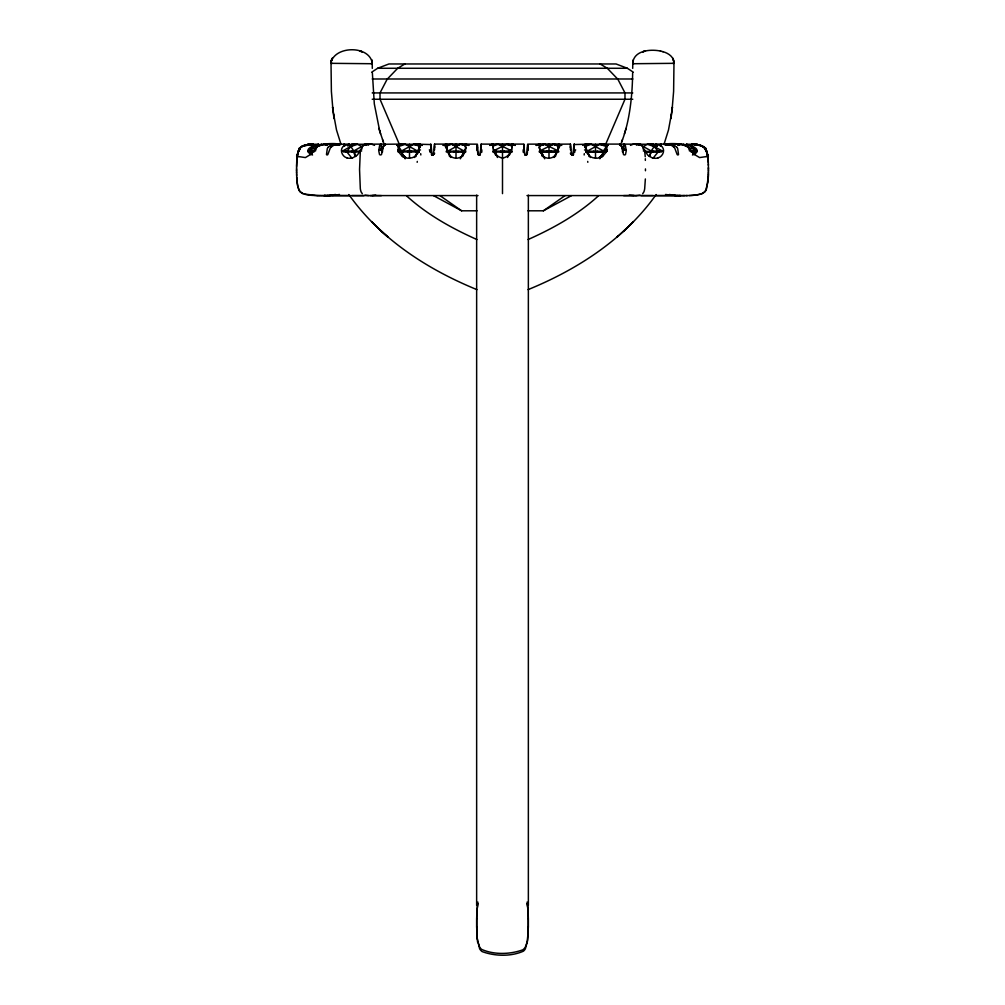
<?xml version="1.0" encoding="UTF-8"?>
<svg xmlns="http://www.w3.org/2000/svg" width="1005" height="1005" viewBox="0 0 1005 1005"><rect width="100%" height="100%" fill="white"/><g stroke="black" fill="none" stroke-linecap="round" stroke-linejoin="round"><path stroke-width="1.5" d="M296.576 169.43L296.576 168.765M337.039 145.285L337.039 144.092L321.324 144.783A16.934 14.258 83.3 0 0 318.082 146.102M365.732 144.192L365.029 144.192L384.199 144.104L384.199 146.19M430.718 145.436C430.065 141.328 432.188 151.818 429.298 149.933M430.931 145.298L430.944 149.933M430.931 144.544L418.846 144.243M478.053 154.343L478.317 154.745A1.256 1.244 0 0 0 479.222 155.122A1.256 1.244 0 0 0 480.239 154.745L481.181 146.491M493.204 144.142L481.156 144.104L480.176 154.657A1.281 1.256 -6.7 0 1 479.498 155.072M481.169 149.243L481.181 146.743M523.819 145.888L523.844 144.104L511.796 144.092L511.884 144.946L511.847 144.192M523.831 145.738C523.831 150.461 523.768 142.647 523.844 144.808M526.896 154.431L527.663 146.743L527.663 147.961M527.361 153.2L527.663 144.155L539.798 144.104L539.886 145.185M558.265 144.18L570.438 144.092L570.438 149.933M619.859 145.285L619.871 144.092L604.307 144.104L604.332 145.222M622.547 152.157L622.547 150.913L624.658 149.155M622.648 151.893L622.648 151.177M643.326 150.976L645.348 151.227L647.66 155.059L651.805 157.672A19.246 13.517 81.8 0 0 658.024 157.911M645.449 170.749L645.449 168.928M647.358 151.856L651.227 150.976L661.504 151.24L661.504 151.956L651.227 152.22L645.348 151.943L644.657 150.675L645.235 156.717M649.318 151.956L649.331 151.227M649.707 156.566L651.227 150.976L654.167 146.542L653.376 144.28L638.992 144.243M653.062 151.956L653.062 151.24M656.416 151.956L656.428 151.24M659.255 151.956L659.255 151.24M665.222 145.285L665.222 144.092L655.235 144.092L655.26 145.637M708.424 170.084L708.424 170.749M632.698 68.378L632.773 63.73L673.978 63.328L673.614 91.417L671.981 110.952L668.488 129.997L663.953 144.506M361.674 149.494L361.7 146.529L365.908 144.268L368.584 145.172M372.302 68.378L372.227 63.73L331.022 63.328L331.386 91.417L333.019 110.952L336.512 129.997L341.047 144.506M478.104 154.431L477.325 144.167L465.202 144.104L465.114 145.185M477.312 144.984L477.337 147.961M523.844 145.047L524.773 154.745A1.256 1.244 0 0 0 525.716 155.21A1.256 1.244 0 0 0 526.733 154.657L526.947 154.343M661.215 144.155L660.486 144.155M708.424 171.918L708.424 168.187M434.562 149.933L434.562 144.092L446.735 144.092L446.735 144.946L446.622 144.192M476.659 918.809L476.772 932.163M528.341 927.012L528.228 913.683M574.056 149.933L574.069 145.298M639.971 144.192L620.801 144.104L620.801 146.19M708.424 172.27L708.424 171.755M296.588 167.081L297.028 157.383M296.588 166.73L296.576 171.327M667.961 145.285L667.961 144.092L678.036 144.092L678.023 145.273M708.412 172.873L708.399 174.091M708.412 173.124L708.412 172.433M296.601 165.951L296.726 161.504A86.782 86.782 0 0 1 296.89 158.828L296.927 158.463M400.668 145.222L400.694 144.104L384.752 144.243A33.203 5.402 90 0 0 383.747 145.222L383.119 147.22M539.798 144.104L539.534 145.248M586.166 144.318L585.739 144.243M586.103 144.23L574.069 144.544M527.675 149.896C528.09 146.918 526.796 149.959 528.391 149.933M708.399 173.827L708.337 176.189M311.123 154.783C296.299 144.318 337.894 142.044 338.848 144.469M311.776 153.966L308.824 150.851L321.587 144.155M314.779 149.23L311.613 153.815L309.502 151.843L309.527 150.612L313.246 146.24L318.598 144.092L317.844 146.328L314.05 150.687L309.527 150.612M309.502 151.843L310.407 150.876M310.394 151.604L311.462 150.989M315.557 150.976L314.05 150.687L314.025 151.931L312.681 150.926M349.715 146.491L349.765 144.557M476.684 918.746L476.835 911.987M528.316 927.037L527.688 940.341L525.376 948.783A8.618 8.618 0 0 1 523.429 951.157C511.005 956.747 494.824 956.283 482.149 951.597A8.668 8.668 0 0 1 479.624 948.783L477.312 938.607M481.144 149.933L481.923 149.933M493.216 145.26L493.216 148.288M639.368 145.197L640.097 144.381M708.387 174.267L708.311 176.968M632.635 72.825C632.384 96.354 629.582 122.12 621.429 142.509L622.472 139.607M645.361 178.953L644.682 188.726A9.573 3.681 -90 0 1 643.904 191.867L642.71 193.701M446.597 145.863L447.464 151.856L450.931 156.516M446.685 146.077L446.672 146.491A4.271 0.729 -88.2 0 0 446.635 148.325M539.534 145.047L539.484 144.582M586.078 145.022L586.041 146.491A4.271 0.678 -88 0 0 586.116 149.858M446.685 145.876L446.572 146.491A4.271 0.653 -89 0 0 446.66 148.011M476.772 913.683L476.659 927.012M528.228 932.163L528.341 918.809M493.166 145.562L493.154 146.491A4.271 0.741 -88.2 0 0 493.078 147.207M539.522 145.562L539.497 146.491A4.259 0.678 -88.9 0 0 539.559 147.082M398.834 144.318L399.06 146.491A4.221 1.118 -88.3 0 0 399.312 149.682M585.764 145.361L585.739 146.491A4.259 0.766 -88.8 0 0 585.94 149.481M708.337 176.277L706.578 188.726A9.573 8.857 -90 0 1 704.693 191.867M708.311 177.144L708.274 178.011A82.071 82.071 0 0 1 707.997 181.955L705.573 190.699M511.784 148.288L511.784 145.222L511.847 146.491A4.271 0.741 88.2 0 1 511.922 147.207M476.835 913.595L476.91 910.329M528.165 932.163L527.123 942.112L525.376 946.999A8.668 8.618 0 0 1 522.851 949.8C510.163 954.461 494.008 954.926 481.571 949.361A8.618 8.58 0 0 1 479.624 946.999L477.877 942.112M418.595 146.039L418.645 145.26M539.446 144.858L540.024 151.856L543.479 156.516A8.769 8.656 -10.9 0 0 554.031 156.479M476.91 911.924L477.877 902.05M430.68 144.393L431.509 154.745A1.281 1.256 6.7 0 0 432.188 155.159M477.011 910.316L477.877 903.596M296.965 157.948C297.216 152.572 299.075 146.014 305.332 145.097M297.103 156.667L297.028 157.308L298.95 149.632M671.981 110.965L672.433 107.083L670.825 118.665L671.453 114.784M382.892 148.652L381.523 154.469A1.394 1.382 0.5 0 1 380.016 154.833A1.294 1.269 6.1 0 1 379.513 154.456L378.709 150.637L379.689 145.26A22.625 3.681 -89.9 0 1 380.028 144.77L380.179 144.607A38.366 6.244 -89.9 0 1 380.38 144.444L381.071 144.092L381.071 146.491A4.284 0.791 -89.6 0 0 381.372 150.009L379.212 149.933M297.166 156.152L298.397 150.825L300.847 147.22A7.613 7.613 0 0 0 299.515 148.677L297.392 154.644M632.798 62.511C634.431 50.137 651.114 48.981 660.737 51.117M574.043 144.192L572.925 154.657M434.549 144.155L433.419 154.745A1.256 1.244 0 0 1 432.464 155.21M331.374 60.526L331.072 62.373C335.054 45.727 369.036 45.212 372.227 62.775L371.988 60.853L372.202 62.511M511.646 149.632L510.314 153.489M585.5 145.26L586.078 151.881L590.149 156.529A11.784 11.645 -8.7 0 0 602.523 156.466M297.417 154.506L299.226 149.129M418.947 150.222L420.479 149.933M297.769 152.873L297.869 152.471M434.625 153.2L434.198 154.343M297.932 152.232L299.804 148.288M418.482 151.315L418.08 152.496L418.645 151.24M417.967 151.19L417.603 152.308M626.052 128.401L624.419 133.904M693.877 154.783C708.676 144.318 667.157 142.057 666.152 144.469M403.08 156.566L401.598 150.976L398.608 146.529L399.374 144.268L419.625 144.268L422.263 145.386L419.625 144.268L413.683 144.243L411.585 145.361M589.093 156.566L587.598 150.976L584.621 146.529L585.375 144.268L605.626 144.268L608.264 145.386L605.626 144.268L599.696 144.243L597.598 145.361M463.406 153.602L462.413 156.516L463.908 150.976L466.144 147.647M586.103 148.702L584.621 146.491L585.375 144.255L591.317 144.28L593.415 145.361M415.907 156.566L417.402 150.976L420.379 146.529L419.625 144.255L422.251 145.386M509.409 155.122L511.897 148.753M555.413 156.566L556.896 150.976L559.132 147.647M601.92 156.566L603.402 150.976L606.392 146.529L605.626 144.268M481.822 152.182L481.822 150.938M574.822 152.182L574.822 150.938M430.178 150.938L430.178 152.182L429.776 151.278M523.178 150.938L523.178 152.182M398.244 145.26L398.181 151.328L402.427 156.541M382.453 152.157L382.453 150.913L380.342 149.155M605.952 143.64L624.984 99.244L624.984 92.925L617.887 79.282L607.322 68.277L600.111 63.968M683.413 144.155C687.47 149.117 703.952 149.519 693.224 153.966M360.858 149.607L363.32 144.921M308.811 151.567C307.392 152.057 307.404 150.323 308.824 150.851M298.648 150.248L299.05 149.418M601.254 156.114L599.809 158.765L603.402 152.22L606.982 151.315L585.764 151.227L585.764 151.956L587.598 152.22L603.402 152.22M414.525 157.496L417.402 152.22L419.236 151.893M460.315 158.803L463.908 152.22L465.742 151.956L465.742 151.227L446.258 151.227M507.525 157.496L510.402 152.22L512.236 151.956M554.031 157.496L556.896 152.22L558.742 151.956M649.054 156.177L651.227 152.22M418.897 148.702L420.379 146.491L419.625 144.268M603.226 154.33L599.282 157.571M463.343 154.355L461.86 156.001M656.152 194.555C624.746 238.876 577.775 269.327 528.077 289.628M463.255 154.343L461.81 155.675M653.011 158.262L657.911 152.22L657.911 150.976L654.167 146.542L650.423 144.28M309.402 150.612L313.246 146.24M311.537 153.891L305.407 157.571L298.699 156.592M328.246 147.22L330.519 145.486A31.532 22.6 -89.9 0 1 335.13 144.331L337.039 144.092M330.984 147.22L333.773 145.26A32.361 23.19 89.9 0 1 337.868 144.318L349.765 144.092L348.471 144.243M462.576 155.159L461.735 155.976M690.221 149.23L693.387 153.815L695.498 151.843L695.473 150.612L691.754 146.24L686.402 144.092L687.156 146.328L690.95 150.687L695.473 150.612M704.568 191.93L701.678 193.777A8.643 8.643 0 0 0 705.636 190.736M692.458 155.021L694.568 152.898M627.497 227.519L633.426 221.577L632.522 222.482M623.389 231.414L628.464 226.59L617.083 237.067L618.15 236.112M316.424 147.132L317.567 146.228A10.264 8.681 81.1 0 1 318.02 145.964M598.088 196.176C577.624 214.756 553.19 228.323 528.077 239.542M554.069 156.516L557.536 151.856L558.403 145.75M343.584 146.102L344.464 145.499M600.601 156.353L599.483 157.082M527.952 210.799L543.378 210.799L565.036 195.636M346.976 157.911A19.246 13.517 -81.8 0 0 353.182 157.597L357.34 155.059L360.343 150.675L359.551 169.43L360.318 188.726A9.573 3.681 90 0 0 361.097 191.867L362.29 193.701M602.573 156.541L606.819 151.328L606.756 145.26M371.662 72.209L377.641 68.277L388.922 63.968L616.078 63.968L627.359 68.277L633.338 72.209M354.577 144.28L342.642 150.976M404.889 63.968L397.679 68.277L387.113 79.282L380.016 92.925L380.016 99.244L399.048 143.64M363.571 144.758L364.375 144.381M678.513 145.373L680.573 144.205M361.674 150.976L359.652 151.227L359.652 151.943L343.496 151.956L343.496 151.24L353.773 150.976L361.7 146.529L357.516 144.28L351.65 144.268L347.68 145.964M401.598 150.976L417.402 150.976L419.236 151.227L419.236 151.956L398.018 151.856L401.598 150.976L413.683 144.28L416.359 145.147M449.587 156.566L448.104 150.976L460.19 144.28L466.132 144.255L468.77 145.386C460.767 143.464 451.232 143.464 443.243 145.386L445.881 144.268L451.81 144.243L453.908 145.361M492.764 151.227L506.683 144.28L512.625 144.255L515.264 145.386C507.274 143.464 497.726 143.464 489.736 145.386L492.375 144.268L498.317 144.243L500.402 145.361M556.896 152.22L541.092 152.22L539.258 151.956L539.258 151.227L553.19 144.28L559.119 144.255L561.757 145.386C553.768 143.464 544.233 143.464 536.23 145.386L538.868 144.268L544.811 144.243L546.908 145.361M587.598 150.976L599.696 144.28L602.372 145.147M678.337 145.373L680.435 144.205L687.156 146.328M653.376 144.28L657.308 145.964L653.376 144.28L647.484 144.28L643.301 146.529L639.092 144.268L633.125 144.255L630.474 145.373M543.378 210.799L571.493 195.636M302.028 146.378L313.108 144.092L313.108 146.491A4.309 4.296 -70.6 0 0 313.183 147.283M458.092 145.361L460.19 144.243L462.865 145.147M504.598 145.361L506.683 144.243L509.372 145.147M551.092 145.361L553.19 144.243L558.541 146.039M706.301 156.592L699.593 157.571L693.463 153.891M330.859 145.449L332.957 144.368L335.62 145.31M312.454 144.28L309.829 145.411L312.454 144.28L318.384 144.268L313.032 146.077M399.374 144.255L396.736 145.386L399.374 144.268L405.304 144.28L407.402 145.361M582.737 145.386L585.375 144.268M443.243 145.386L445.881 144.268M489.736 145.386L492.375 144.268M536.243 145.386L538.868 144.268M695.623 151.843L697.005 151.554M620.688 144.142L620.449 144.243A31.745 5.163 89.9 0 0 619.57 145.047M669.38 145.31L672.044 144.368L674.141 145.449M658.024 157.886C662.659 156.742 665.511 150.373 662.019 146.667A9.221 5.452 86.5 0 0 661.416 146.127M374.526 145.373L371.875 144.255L357.516 144.28L350.833 146.542L347.089 150.976L347.089 152.22L351.989 158.262M398.608 146.529L405.304 144.243L417.402 150.976M445.115 146.529L451.81 144.243L463.908 150.976M492.952 146.077L498.317 144.243L512.236 151.227M542.135 145.147L544.811 144.243L558.742 151.227M539.446 146.077L544.811 144.28M584.621 146.529L591.317 144.243L603.402 150.976M636.416 145.172L639.092 144.268M317.844 146.328L324.565 144.205L326.663 145.373M696.993 150.838L696.264 150.851M382.352 151.893L381.548 151.906L382.352 151.177M375.757 195.146L372.126 195.586M640.072 195.146L636.316 195.586M307.995 151.554L309.377 151.843M305.432 145.059L306.55 144.821M335.507 194.468L331.889 195.096M339.464 194.468L336.336 195.033M695.498 151.843L690.975 151.931L690.95 150.687L689.443 150.976M669.054 144.431A41.632 41.381 -89.5 0 0 666.88 144.745A21.947 21.909 63.3 0 0 665.825 144.984L666.353 144.858A39.12 38.881 89.3 0 1 668.664 144.481L665.838 144.984A31.658 31.658 0 0 1 668.915 144.469L668.79 144.469M306.626 144.795L306.676 144.795A21.52 21.432 44.6 0 0 304.716 145.222A32.361 32.361 0 0 1 310.445 144.318L313.108 144.092M622.962 151.265L622.962 151.805M307.517 144.645L308.208 144.532M308.736 150.851L308.007 150.838M365.619 144.142L365.632 145.197M446.258 151.956L463.908 152.22M492.764 151.956L510.402 152.22M493.103 148.753L494.598 150.976L496.508 151.24L510.402 150.976M538.856 147.647L541.092 150.976L556.896 150.976M668.689 144.481L667.873 144.582M308.987 144.431L308.585 144.481A31.67 31.482 89.5 0 0 306.06 144.908A19.874 19.786 35.6 0 0 304.729 145.273L304.013 145.486A27.499 27.336 -89.3 0 1 308.723 144.481L309.414 144.381M372.277 63.755L371.385 63.78M308.962 144.431L310.445 144.28M331.763 195.121L329.954 195.297M673.928 63.353L672.797 63.403M335.62 195.121L333.22 195.347M309.326 144.393L310.068 144.318M695.184 195.184L701.591 193.802L700.988 194.028A28.982 28.982 0 0 1 695.259 195.121L690.498 195.485M695.259 195.171L695.347 195.158A64.873 64.873 0 0 1 691.465 195.447L689.995 195.51M333.132 195.347L331.851 195.435M371.348 195.548L381.36 195.623M672.935 144.104L671.177 144.218L672.935 144.243M327.592 195.447L328.936 195.548M357.516 144.28L351.624 144.28L350.833 146.542L353.773 150.976L359.652 151.227M330.796 195.485L330.356 195.498M329.828 195.523L329.2 195.535M329.565 195.523L328.673 195.548M689.48 195.523L687.081 195.573M689.078 195.535L689.907 195.51M636.165 195.586L635.386 195.598M324.766 195.548L323.987 195.573M632.836 78.993L372.164 78.993M327.09 195.586L327.969 195.573M327.178 195.586L325.708 195.598M686.855 195.573L685.9 195.586M687.332 195.573L684.016 195.598M325.959 195.598L325.03 195.611M634.029 195.573L623.64 195.623M635.06 195.598L629.281 195.146M325.545 195.598L324.376 195.611M684.908 195.598L681.955 195.611M324.703 195.611L323.321 195.611M681.013 195.573L656.252 195.623M683.877 195.598L682.797 195.611M323.987 144.268L326.788 144.255M377.641 68.277L627.359 68.277M372.214 92.925L632.786 92.925M372.214 99.244L632.786 99.244M397.679 149.933L399.425 149.933M476.609 149.933L477.362 149.933L477.337 146.994M523.077 149.933L523.844 149.933L524.824 154.657A1.281 1.256 6.7 0 0 525.502 155.072M575.702 149.933L574.244 149.933L574.282 144.092L573.491 154.745A1.281 1.256 -6.7 0 1 572.812 155.159M584.521 149.933L586.053 150.222M605.575 149.933L607.322 149.933M625.788 149.933L623.615 149.933A4.284 0.791 89.6 0 0 623.954 146.491L623.929 144.092L624.62 144.444A38.366 6.244 89.9 0 1 624.821 144.607L624.972 144.77A22.625 3.681 89.9 0 1 625.311 145.26L626.291 150.637L625.499 154.469A1.294 1.269 -6.1 0 1 624.984 154.833A1.394 1.382 -0.5 0 1 623.477 154.469L622.108 148.652M478.003 195.573L321.512 195.598M526.997 195.573L682.269 195.611M348.748 195.623L324.163 195.573M352.089 195.623L363.998 195.623M370.933 195.611L370.003 195.611M641.002 195.623L652.911 195.623M433.507 195.636L461.622 210.799L477.048 210.799M678.212 144.255L683.676 144.783A16.934 14.258 -83.3 0 1 686.918 146.102M681.126 195.611L679.97 195.611M322.731 195.611L319.464 195.586M320.984 195.598L318.145 195.573M678.689 195.598L679.719 195.598L679.041 195.598M319.1 195.586L317.228 195.56M678.438 195.598L677.131 195.435M317.919 195.573L314.703 195.498M633.615 63.78L632.723 63.755M317.015 195.56L304.013 194.028A28.982 28.982 0 0 0 309.741 195.121M676.855 195.56L675.435 195.523M368.684 195.586L364.928 195.146M332.203 63.403L331.072 63.353M675.611 195.535L674.028 195.472M314.502 195.485L313.535 195.447A64.873 64.873 0 0 1 309.741 195.171L309.741 195.171M645.348 151.227L647.358 151.315M691.817 147.283A4.309 4.296 70.6 0 0 691.892 146.491L691.892 144.092L702.005 145.888M691.892 144.092L696.226 144.456A27.499 27.336 89.3 0 1 701 145.436L706 149.506L708.06 158.275M332.065 144.104L333.823 144.218L332.065 144.243M678.036 144.092L681.013 144.343M672.282 195.372L665.536 194.468M343.785 144.218L344.514 144.155M667.961 144.092L669.87 144.28A31.532 22.6 89.9 0 1 674.493 145.398L676.754 147.22M665.222 144.092L667.132 144.28A32.361 23.19 -89.9 0 1 671.24 145.21L674.016 147.22M675.096 195.297L673.237 195.121M311.45 151.529L312.668 151.642M655.235 144.092L656.529 144.243M695.196 144.343L696.038 144.431M336.097 144.444L339.162 144.984A31.683 31.683 0 0 0 336.085 144.469A40.979 40.74 -24.2 0 1 338.019 144.808A21.947 21.909 -63.3 0 1 339.175 144.984L338.107 144.758A41.632 41.381 89.5 0 0 335.946 144.431M336.21 144.469L337.127 144.582M696.377 144.481L696.415 144.481A31.67 31.482 -89.5 0 1 698.94 144.908L700.988 145.486M672.395 195.008L671.076 194.807M696.704 144.519L697.483 144.645M585.764 151.893L587.598 152.157L590.475 157.496M670.988 194.782L669.493 194.468M698.45 144.821L698.965 144.921A19.874 19.786 -35.6 0 1 700.271 145.273M639.72 144.293L640.411 144.318M662.785 51.644C667.885 52.976 673.652 56.531 673.928 62.373L672.998 58.818L673.626 60.526M660.411 51.041L663.099 51.72M619.871 144.092L620.299 144.28A33.203 5.402 -90 0 1 621.253 145.222L621.881 147.22M691.968 146.077L686.616 144.268L692.546 144.28L695.171 145.411M647.383 144.255L654.167 146.542L662.358 150.976M599.696 144.28L606.392 146.529M553.19 144.28L559.886 146.529M506.683 144.28L512.048 146.077M460.19 144.28C468.845 143.564 465.742 153.614 461.521 156.516A8.769 8.656 10.9 0 1 450.969 156.479M413.683 144.28L420.379 146.529M346.976 157.886C342.529 156.881 339.414 150.411 342.981 146.667A9.221 5.452 -86.5 0 1 343.584 146.127M640.625 144.381L641.429 144.758M384.199 144.104L384.601 144.28A31.745 5.163 -89.9 0 1 385.43 145.047M512.625 144.268L515.264 145.386M466.132 144.268L468.757 145.386M476.923 289.628C427.238 269.315 380.242 238.901 348.848 194.555M405.719 157.571L401.774 154.33M476.923 239.542C451.81 228.323 427.376 214.756 406.912 196.176M701.666 145.738L702.344 146.039M651.227 150.976L643.301 146.529L643.326 149.494M324.427 144.205L326.487 145.373M660.536 145.499L661.416 146.102M405.518 157.082L404.399 156.353M641.705 144.946L644.18 149.707M439.964 195.636L461.622 210.799M606.203 144.343L605.94 146.491A4.221 1.118 88.3 0 1 605.688 149.682M543.265 155.976L541.657 154.355M688.576 147.132L687.433 146.228A10.264 8.681 -81.1 0 0 686.98 145.964M377.503 227.519L382.629 232.356L371.574 221.577L372.478 222.482M543.14 156.001L542.311 155.185M300.407 191.892L303.322 193.777A8.643 8.643 0 0 1 299.364 190.736M310.432 152.898L312.542 155.021M543.19 155.675L541.745 154.343M704.693 147.722L706.829 151.416L707.935 157.006M691.754 146.24L695.598 150.612M705.196 148.288L707.683 155.072M432.075 154.657L430.957 144.218M445.868 147.647L448.104 150.976M299.427 190.699L297.53 185.624L296.689 177.144M705.749 149.079L707.193 152.685M705.837 149.23L707.746 155.436M353.773 150.976L355.946 156.177M494.686 153.489L493.355 149.632M541.092 150.976L544.685 158.803M494.598 150.976L497.475 157.496M448.104 152.22L450.969 157.496M401.598 152.22L405.191 158.803L403.746 156.114M706.05 149.632L707.043 152.132M570.802 154.343L570.375 153.2M382.528 139.607L383.571 142.509L379.664 130.952L380.581 133.904M477.94 154.079L477.337 150.335M586.355 151.24L586.933 152.521L586.518 151.315M587.397 152.308L587.033 151.19M353.773 152.22L355.293 156.566M541.092 152.22L542.587 156.566L541.595 153.602M494.598 152.22L495.591 155.122M419.261 144.243L419.261 146.491A4.259 0.766 88.8 0 1 419.06 149.481M378.948 128.401L379.739 131.165L374.312 103.879L372.365 72.825M707.03 152.094L707.231 152.873M707.281 153.062L707.583 154.506M465.227 145.222L465.529 144.695M527.123 903.596L527.688 907.113M527.123 902.05L528.09 911.924M419.5 145.26L418.922 151.881L414.851 156.529A11.784 11.645 8.7 0 1 402.477 156.466M570.451 144.155L571.581 154.745A1.256 1.244 0 0 0 572.536 155.21M333.547 114.834L334.175 118.665L332.567 107.083L333.019 110.952M477.551 942.087L477.011 935.416M707.909 156.755L708.048 158.187M586.355 145.26L586.405 146.039M465.554 144.858L465.654 146.039M708.085 158.602L708.311 162.546M527.864 907.214L527.989 910.316M477.136 938.683L476.684 927.037M528.09 910.329L528.165 913.595M476.835 932.163L476.91 935.529M528.165 911.987L528.316 918.746M645.31 158.752L645.361 160.398M558.265 145.26L558.391 145.222M708.362 163.941L708.387 165.26M296.638 175.486L296.613 174.342M655.273 145.738L655.285 146.491M558.403 145.863L558.428 146.491A4.271 0.729 88.2 0 1 558.365 148.325M558.416 145.964L558.328 146.491A4.271 0.653 89 0 1 558.34 148.011M523.844 149.933L523.844 147.22M326.977 145.273L326.964 144.205M708.424 168.011L708.274 161.504A86.782 86.782 0 0 0 708.11 158.828M696.176 150.851L696.189 151.567M694.593 150.876L694.606 151.604M692.319 150.926L692.332 151.642M465.441 144.18L465.503 146.491A4.259 0.678 88.9 0 1 465.441 147.082M418.897 144.142L418.959 146.491A4.271 0.678 88 0 1 418.884 149.858M523.831 149.243L523.819 148.841M296.588 173.3L296.576 172.094M708.424 167.684L708.424 169.43M527.688 144.808L527.7 147.22M523.856 149.067L523.844 146.78M481.194 144.833L481.181 144.18L481.181 145.888M527.688 144.921L527.7 146.78M481.194 146.78L481.194 145.26M477.35 144.657L477.312 147.722M574.282 144.544L574.282 145.436M481.169 145.738L481.194 147.22M385.129 144.092L385.141 145.285M355.67 151.227L355.682 151.956M351.938 151.24L351.938 151.956M348.572 151.24L348.584 151.956M345.745 151.24L345.745 151.956M339.778 144.092L339.778 145.285M296.576 170.084L296.739 178.099A82.071 82.071 0 0 0 297.003 181.955L298.422 188.726A9.573 8.857 90 0 0 300.307 191.867M638.564 144.092L638.564 145.21M605.236 151.227L605.236 151.956M601.493 151.24L601.493 151.956M597.523 151.24L597.523 151.956M595.5 144.28L595.5 158.024M593.49 151.24L593.49 151.956M589.508 151.24L589.508 151.956M554.986 151.24L554.986 151.956M551.016 151.24L551.016 151.956M548.994 144.28L548.994 158.024M546.984 151.24L546.984 151.956M543.002 151.24L543.002 151.956M528.354 195.121L528.354 905.442M508.492 151.24L508.492 151.956M504.51 151.24L504.51 151.956M502.5 144.28L502.5 158.024A8.718 8.002 -34.6 0 0 509.723 153.212M502.5 158.288L502.5 193.626M500.49 151.24L500.49 151.956M496.508 151.24L496.508 151.956M476.646 195.121L476.646 905.442M461.999 151.24L461.999 151.956M458.016 151.24L458.016 151.956M456.006 144.28L456.006 158.024M453.984 151.24L453.984 151.956M450.014 151.24L450.014 151.956M415.492 151.24L415.492 151.956M411.51 151.24L411.51 151.956M409.5 144.28L409.5 158.024M407.477 151.24L407.477 151.956M403.507 151.24L403.507 151.956M399.764 151.227L399.764 151.956M366.436 144.092L366.436 145.21M296.802 156.742A13.668 1.646 -70 0 1 296.764 155.185M298.673 156.654A15.866 11.407 -70.8 0 1 297.153 155.737M338.597 144.858A20.653 20.615 83.5 0 1 339.213 144.996A20.452 20.326 -89.3 0 0 338.748 144.883A39.12 38.881 -89.3 0 0 336.336 144.481M336.097 144.368A40.715 40.577 -38.9 0 1 338.107 144.67M307.078 144.758A42.65 42.172 16.7 0 1 310.834 144.305M307.065 144.62A42.612 42.185 19.6 0 1 310.821 144.155M337.14 144.368A38.14 35.602 46.4 0 1 339.137 144.67M301.814 146.818A17.387 16.645 -53.5 0 1 307.543 145.009M299.691 148.2A8.065 7.902 39.4 0 1 301.575 146.391M298.736 148.954A7.487 6.683 -20 0 1 299.314 148.011M299.591 149.908A7.563 5.929 -52.4 0 1 300.369 148.715M299.842 148.313A8.455 8.304 -39.6 0 1 303.033 145.976M360.393 149.745A8.844 4.497 -49.3 0 1 359.916 150.637M434.688 147.484A12.877 0.628 86.7 0 1 434.6 146.479M417.175 162.295A39.999 0.666 -83.5 0 1 417.289 161.416M418.683 150.599A21.319 0.653 -88.6 0 1 418.733 149.745M401.284 144.431A21.344 2.211 -89.7 0 1 401.46 144.469M400.995 145.285A40.225 3.58 86.6 0 1 401.271 144.569M398.369 145.926A38.642 3.166 -80.8 0 1 398.658 145.298M398.168 146.843A21.331 1.997 -84.5 0 1 398.382 146.152M419.512 145.926A20.577 0.678 86.3 0 1 419.525 145.461M420.844 154.984A41.469 0.766 82.6 0 1 420.706 153.665M328.246 147.207A7.6 5.502 88.8 0 0 327.303 148.639L326.474 154.494A1.294 0.905 -74 0 0 327.856 154.519L330.042 148.652A7.613 5.414 -89.1 0 1 330.984 147.207M430.906 146.504A12.877 0.628 -86.7 0 1 430.756 148.049M433.029 155.122A1.256 1.244 0 0 1 432.075 154.657M481.169 148.489A12.877 0.791 86.7 0 1 481.081 147.647M477.425 147.672A12.877 0.791 -86.7 0 1 477.337 148.514M479.008 155.159A1.281 1.256 6.7 0 1 478.305 154.757M382.88 148.602A7.676 1.193 -89.3 0 1 383.106 147.17M383.156 147.785A13.078 1.319 -86.5 0 1 383.068 148.413M382.465 148.275A13.216 2.111 80.5 0 1 381.812 146.014M344.451 145.901A30.941 16.394 -74.2 0 1 348.421 144.582M363.358 145.386A33.178 8.907 89.4 0 1 363.609 145.147M315.57 150.21A7.487 1.897 -59.7 0 1 315.947 149.607M315.658 148.614A7.776 4.912 -67.8 0 1 316.575 147.484M494.774 150.788A7.625 1.57 77.3 0 1 494.636 149.959M502.513 157.961A8.718 8.002 34.6 0 1 495.277 153.212M708.236 155.185A13.668 1.646 70 0 1 708.198 156.742M707.847 155.737A15.866 11.407 70.8 0 1 706.327 156.654M645.084 150.637A8.844 4.497 49.3 0 1 644.607 149.745M570.4 146.479A12.877 0.628 -86.7 0 1 570.312 147.484M587.711 161.416A39.999 0.666 83.5 0 1 587.825 162.295M586.267 149.745A21.319 0.653 88.6 0 1 586.317 150.599M603.54 144.469A21.344 2.211 89.7 0 1 603.716 144.431M603.729 144.569A40.225 3.58 -86.6 0 1 604.005 145.285M606.342 145.298A38.642 3.166 80.8 0 1 606.631 145.926M606.618 146.152A21.331 1.997 84.5 0 1 606.832 146.843M585.475 145.461A20.577 0.678 -86.3 0 1 585.488 145.926M584.294 153.665A41.469 0.766 -82.6 0 1 584.156 154.984M668.953 144.519A40.979 40.74 24.2 0 0 666.981 144.808L666.353 144.858A20.452 20.326 89.3 0 0 665.888 144.971A20.653 20.615 -83.5 0 1 666.403 144.858M666.893 144.67A40.715 40.577 38.9 0 1 668.903 144.368M694.166 144.305A42.65 42.172 -16.7 0 1 697.922 144.758M698.324 144.758A21.52 21.432 -44.6 0 1 700.284 145.222A32.361 32.361 0 0 0 694.556 144.318M694.179 144.155A42.612 42.185 -19.6 0 1 697.935 144.62M704.153 147.22A7.613 7.613 0 0 1 705.485 148.677A7.6 7.55 84.5 0 0 704.153 147.22A7.638 7.6 -82.2 0 1 705.46 148.652M676.754 147.207A7.6 5.502 -88.8 0 1 677.697 148.639L678.526 154.494A1.294 0.905 74 0 1 677.144 154.519L674.958 148.652A7.613 5.414 89.1 0 0 674.016 147.207M574.244 148.049A12.877 0.628 86.7 0 1 574.094 146.504M572.925 154.657A1.256 1.244 0 0 1 571.971 155.122M523.919 147.647A12.877 0.791 -86.7 0 1 523.831 148.489M527.663 148.514A12.877 0.791 86.7 0 1 527.575 147.672M526.695 154.757A1.281 1.256 -6.7 0 1 525.992 155.159M621.894 147.17A7.676 1.193 89.3 0 1 622.12 148.602M621.932 148.413A13.078 1.319 86.5 0 1 621.844 147.785M623.188 146.014A13.216 2.111 -80.5 0 1 622.535 148.275M656.579 144.582A30.941 16.394 74.2 0 1 660.549 145.901M641.391 145.147A33.178 8.907 -89.4 0 1 641.642 145.386M665.863 144.67A38.14 35.602 -46.4 0 1 667.86 144.368M697.457 145.009A17.387 16.645 53.5 0 1 703.186 146.818M703.425 146.391A8.065 7.902 -39.4 0 1 705.309 148.2M705.686 148.011A7.487 6.683 20 0 1 706.264 148.954M689.053 149.607A7.487 1.897 59.7 0 1 689.43 150.21M688.425 147.484A7.776 4.912 67.8 0 1 689.342 148.614M510.364 149.959A7.625 1.57 -77.3 0 1 510.226 150.788M704.631 148.715A7.563 5.929 52.4 0 1 705.409 149.908M701.967 145.976A8.455 8.304 39.6 0 1 705.158 148.313M632.962 61.129L632.773 62.775L633.25 59.961L632.962 61.129M331.562 59.885L331.311 60.765L332.002 58.818L331.562 59.885M332.316 58.24L331.889 59.044L332.316 58.24M645.373 51.041L642.785 51.758L645.373 51.041M362.215 51.758L359.627 51.041L362.215 51.758M386.85 236.112L381.611 231.414L387.917 237.067L386.85 236.112M672.684 58.24L673.111 59.044L672.684 58.24M372.038 61.129L371.75 59.961L372.038 61.129M300.847 147.22A7.638 7.6 82.2 0 0 299.54 148.652A7.6 7.55 -84.5 0 1 300.847 147.22"/></g></svg>
